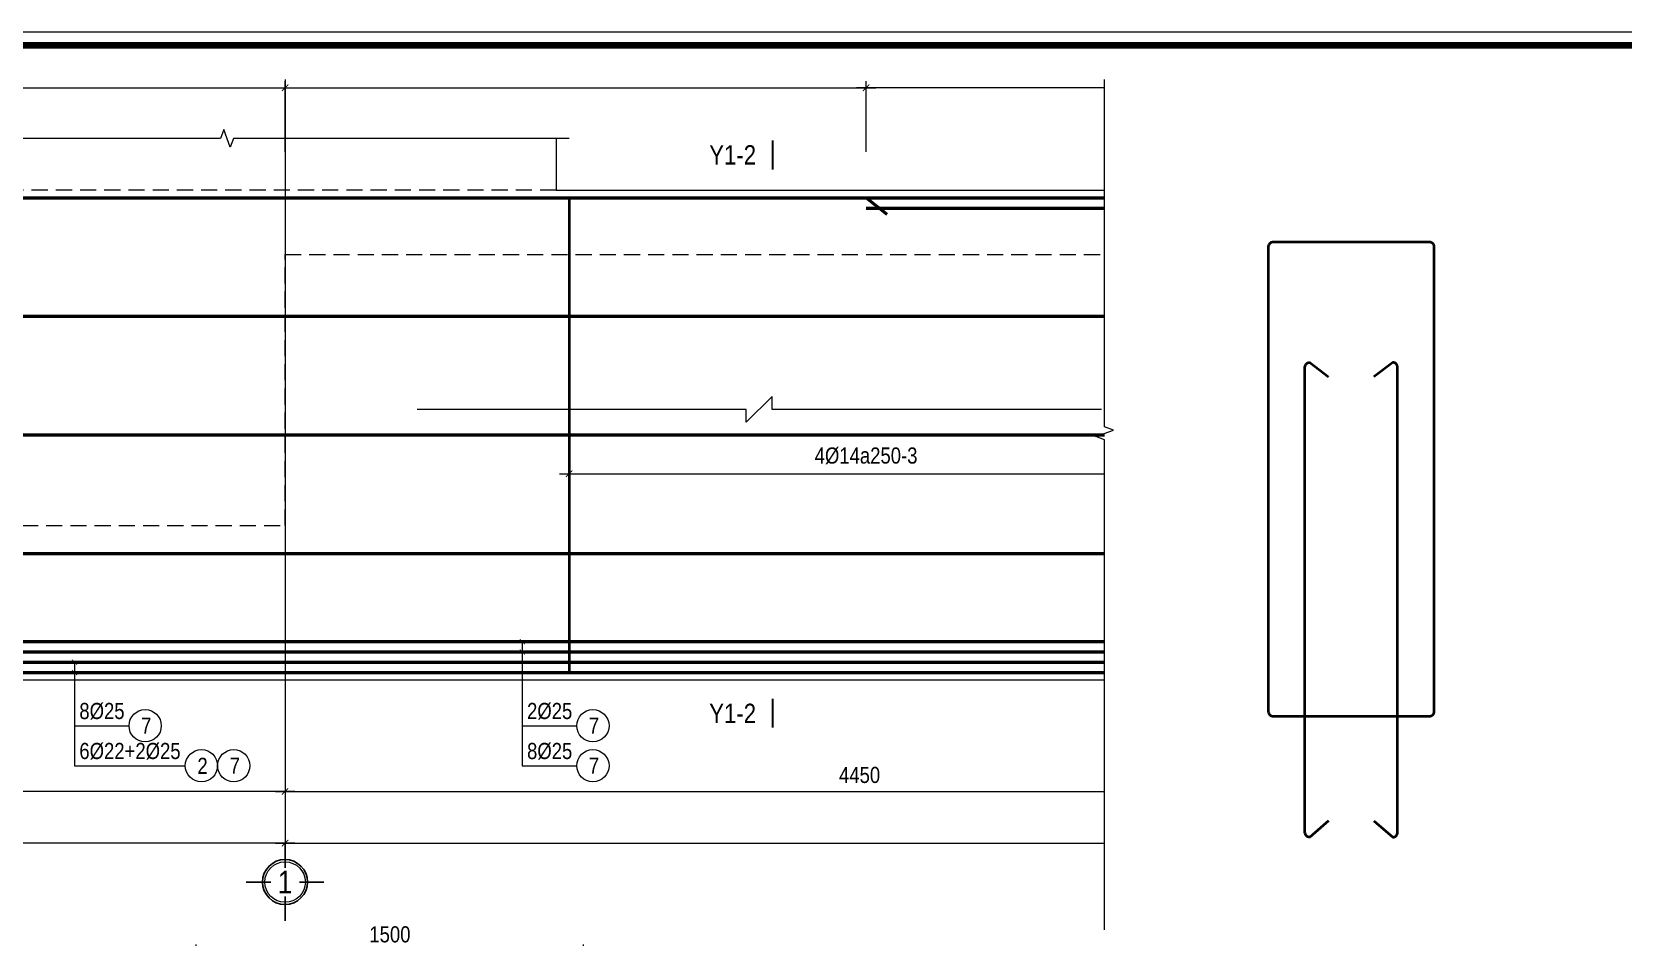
# Model space of a CAD drawing. Header units: millimetres. Extents: x 3014920 to 3563667, y -1638653 to -1356471.
# Drawn here: x 3030244 to 3036406, y -1609573 to -1606064 of the extents above; entities that cross this region are included whole.
import ezdxf
from ezdxf.enums import TextEntityAlignment as Align
from ezdxf.xclip import XClip

# ---------------------------------------------------------------- set-up
doc = ezdxf.new("R2010")
doc.units = ezdxf.units.MM
doc.header["$MEASUREMENT"] = 0
doc.header["$XCLIPFRAME"] = 0
doc.header["$PDMODE"] = 2
for name, pattern in [('6 TANG DIEN HINH 14-15$0$ACAD_ISO10W100', [18, 12, -3, 0, -3]), ('ACAD_ISO04W100', [30, 24, -3, 0, -3]), ('HIDDEN', [0.375, 0.25, -0.125])]:
    doc.linetypes.add(name, pattern=pattern)
doc.layers.get('0').update_dxf_attribs({"lineweight": 9})
doc.layers.get('Defpoints').update_dxf_attribs({"color": 10, "lineweight": 0})
for name, color, linetype, lineweight in [('2', 2, 'Continuous', 20), ('CDAI', 21, 'Continuous', 40), ('CTHEP', 50, 'Continuous', 50), ('DBAO', 90, 'Continuous', 13), ('DGIONG', 130, 'Continuous', 13), ('KTH', 154, 'Continuous', 9), ('Net khuat', 8, 'HIDDEN', 13), ('TEXT', 7, 'Continuous', 15), ('TRUC', 251, 'ACAD_ISO04W100', 9)]:
    doc.layers.add(name, color=color, linetype=linetype, lineweight=lineweight)
doc.layers.add('8', color=8, linetype='Continuous')
doc.styles.add('HELVECONDENSE', font='VHELVCN_0.TTF')
doc.styles.add('Star-HelCon', font='VHELVCN_0.TTF')
doc.styles.add('TTP-HelCon', font='VHELVCN_0.TTF')
doc.styles.add('VNI-HELVE-CONDENSE', font='VHELVCN_0.TTF')
doc.dimstyles.new('kc-25', dxfattribs={"dimtxt": 62.5, "dimasz": 20, "dimexe": 20, "dimexo": 50, "dimgap": 25, "dimtad": 3, "dimdec": 0, "dimzin": 0, "dimdsep": 46, "dimtxsty": 'VNI-HELVE-CONDENSE', "dimblk": 'DIM', "dimcen": 2.5, "dimclrd": 256, "dimclre": 154, "dimclrt": 7, "dimaunit": 1, "dimadec": 0, "dimazin": 0, "dimtfac": 1, "dimtdec": 0, "dimtix": 1, "dimtmove": 0, "dimatfit": 3, "dimldrblk": 'DOT', "dimfxl": 1, "dimtolj": 1, "dimtzin": 0, "dimarcsym": 0})
doc.dimstyles.new('TTP-25', dxfattribs={"dimscale": 25, "dimtxt": 2.5, "dimasz": 1, "dimexe": 1, "dimexo": 1, "dimgap": 0.09, "dimtad": 0, "dimdec": 4, "dimrnd": 1, "dimzin": 9, "dimdsep": 46, "dimtxsty": 'TTP-HelCon', "dimblk": 'ARCHTICK', "dimcen": 0.09, "dimdle": 1.5, "dimclrd": 256, "dimclre": 256, "dimclrt": 7, "dimadec": 0, "dimazin": 0, "dimtfac": 1, "dimtdec": 4, "dimtmove": 0, "dimatfit": 3, "dimldrblk": 'ARCHTICK', "dimfxl": 1, "dimtvp": 1, "dimtolj": 1, "dimtzin": 0, "dimarcsym": 0})

# ---------------------------------------------------------------- blocks, each defined once
blk = doc.blocks.new('_ArchTick')
at = {"color": 0, "linetype": 'ByBlock', "const_width": 0.15}
blk.add_lwpolyline([(-0.5, -0.5), (0.5, 0.5)], dxfattribs=at)
blk = doc.blocks.new('*D2399')
at = {"layer": 'Defpoints', "color": 0, "transparency": 16777216}
for p in [(300, -2029.9), (11500, -2029.9), (300, -2530.9)]:
    blk.add_point(p, dxfattribs=at)
at = {"layer": 'KTH', "lineweight": -2, "transparency": 16777216}
for p, q in [((300, -2054.9), (300, -2555.9)), ((11500, -2054.9), (11500, -2555.9)), ((11537.5, -2530.9), (262.5, -2530.9))]:
    blk.add_line(p, q, dxfattribs=at)
at = {"layer": 'KTH', "lineweight": -2, "transparency": 16777216, "xscale": 25, "yscale": 25, "zscale": 25, "rotation": 180}
blk.add_blockref('_ArchTick', (300, -2530.9), dxfattribs=at)
at = {"layer": 'KTH', "lineweight": -2, "transparency": 16777216, "xscale": 25, "yscale": 25, "zscale": 25}
blk.add_blockref('_ArchTick', (11500, -2530.9), dxfattribs=at)
at = {"layer": 'KTH', "color": 7, "transparency": 16777216, "insert": (5900, -2467.1), "char_height": 62.5, "attachment_point": 5, "style": 'TTP-HelCon'}
blk.add_mtext('\\A1;11200', dxfattribs=at)
blk = doc.blocks.new('dau truc')
blk.add_circle((0, 0), 180)
at = {"layer": '8'}
for p, q in [((0, 127), (0, 345)), ((-127, 0), (-345, 0)), ((0, -345), (0, -127)), ((345, 0), (127, 0))]:
    blk.add_line(p, q, dxfattribs=at)
blk.add_circle((0, 0), 200, dxfattribs=at)
at = {"layer": 'TEXT', "style": 'HELVECONDENSE'}
blk.add_attdef('A', text='', height=233, dxfattribs=at).set_placement((0, 0), align=Align.MIDDLE)
blk = doc.blocks.new('*D2407')
at = {"layer": 'Defpoints', "color": 0, "transparency": 16777216}
for p in [(22650, 396.6), (21150, 122.6), (22650, 122.6)]:
    blk.add_point(p, dxfattribs=at)
at = {"layer": 'KTH', "lineweight": -2, "transparency": 16777216}
for p, q in [((21112.5, 396.6), (22687.5, 396.6)), ((21150, 147.6), (21150, 421.6)), ((22650, 147.6), (22650, 421.6))]:
    blk.add_line(p, q, dxfattribs=at)
at = {"layer": 'KTH', "lineweight": -2, "transparency": 16777216, "xscale": 25, "yscale": 25, "zscale": 25, "rotation": 180}
blk.add_blockref('_ArchTick', (21150, 396.6), dxfattribs=at)
at = {"layer": 'KTH', "lineweight": -2, "transparency": 16777216, "xscale": 25, "yscale": 25, "zscale": 25}
blk.add_blockref('_ArchTick', (22650, 396.6), dxfattribs=at)
at = {"layer": 'KTH', "color": 7, "transparency": 16777216, "insert": (21900, 460.4), "char_height": 62.5, "attachment_point": 5, "style": 'TTP-HelCon'}
blk.add_mtext('\\A1;1500', dxfattribs=at)
blk = doc.blocks.new('*D2410')
at = {"layer": 'Defpoints', "color": 0, "transparency": 16777216}
for p in [(11500, 396.6), (8800, 122.6), (11500, 122.6)]:
    blk.add_point(p, dxfattribs=at)
at = {"layer": 'KTH', "lineweight": -2, "transparency": 16777216}
for p, q in [((8762.5, 396.6), (11537.5, 396.6)), ((8800, 147.6), (8800, 421.6)), ((11500, 147.6), (11500, 421.6))]:
    blk.add_line(p, q, dxfattribs=at)
at = {"layer": 'KTH', "lineweight": -2, "transparency": 16777216, "xscale": 25, "yscale": 25, "zscale": 25, "rotation": 180}
blk.add_blockref('_ArchTick', (8800, 396.6), dxfattribs=at)
at = {"layer": 'KTH', "lineweight": -2, "transparency": 16777216, "xscale": 25, "yscale": 25, "zscale": 25}
blk.add_blockref('_ArchTick', (11500, 396.6), dxfattribs=at)
at = {"layer": 'KTH', "color": 7, "transparency": 16777216, "insert": (10150, 460.4), "char_height": 62.5, "attachment_point": 5, "style": 'TTP-HelCon'}
blk.add_mtext('\\A1;2700', dxfattribs=at)
blk = doc.blocks.new('*D2411')
at = {"layer": 'Defpoints', "color": 0, "transparency": 16777216}
for p in [(13750, 396.6), (11500, 122.6), (13750, 122.6)]:
    blk.add_point(p, dxfattribs=at)
at = {"layer": 'KTH', "lineweight": -2, "transparency": 16777216}
for p, q in [((11462.5, 396.6), (13787.5, 396.6)), ((11500, 147.6), (11500, 421.6)), ((13750, 147.6), (13750, 421.6))]:
    blk.add_line(p, q, dxfattribs=at)
at = {"layer": 'KTH', "lineweight": -2, "transparency": 16777216, "xscale": 25, "yscale": 25, "zscale": 25, "rotation": 180}
blk.add_blockref('_ArchTick', (11500, 396.6), dxfattribs=at)
at = {"layer": 'KTH', "lineweight": -2, "transparency": 16777216, "xscale": 25, "yscale": 25, "zscale": 25}
blk.add_blockref('_ArchTick', (13750, 396.6), dxfattribs=at)
at = {"layer": 'KTH', "color": 7, "transparency": 16777216, "insert": (12625, 460.4), "char_height": 62.5, "attachment_point": 5, "style": 'TTP-HelCon'}
blk.add_mtext('\\A1;2250', dxfattribs=at)
blk = doc.blocks.new('*D2412')
at = {"layer": 'Defpoints', "color": 0, "transparency": 16777216}
for p in [(13750, 396.6), (13750, 122.6), (21150, 122.6)]:
    blk.add_point(p, dxfattribs=at)
at = {"layer": 'KTH', "lineweight": -2, "transparency": 16777216}
for p, q in [((21187.5, 396.6), (13712.5, 396.6)), ((13750, 147.6), (13750, 421.6)), ((21150, 147.6), (21150, 421.6))]:
    blk.add_line(p, q, dxfattribs=at)
at = {"layer": 'KTH', "lineweight": -2, "transparency": 16777216, "xscale": 25, "yscale": 25, "zscale": 25, "rotation": 180}
blk.add_blockref('_ArchTick', (13750, 396.6), dxfattribs=at)
at = {"layer": 'KTH', "lineweight": -2, "transparency": 16777216, "xscale": 25, "yscale": 25, "zscale": 25}
blk.add_blockref('_ArchTick', (21150, 396.6), dxfattribs=at)
at = {"layer": 'KTH', "color": 7, "transparency": 16777216, "insert": (17450, 460.4), "char_height": 62.5, "attachment_point": 5, "style": 'TTP-HelCon'}
blk.add_mtext('\\A1;7400', dxfattribs=at)
blk = doc.blocks.new('*D2413')
at = {"layer": 'Defpoints', "color": 0, "transparency": 16777216}
for p in [(12600, -558), (14900, -602.9), (14900, -1100)]:
    blk.add_point(p, dxfattribs=at)
at = {"layer": 'KTH', "lineweight": -2, "transparency": 16777216}
for p, q in [((12600, -583), (12600, -1125)), ((14900, -627.9), (14900, -1125)), ((12562.5, -1100), (14937.5, -1100))]:
    blk.add_line(p, q, dxfattribs=at)
at = {"layer": 'KTH', "lineweight": -2, "transparency": 16777216, "xscale": 25, "yscale": 25, "zscale": 25, "rotation": 180}
blk.add_blockref('_ArchTick', (12600, -1100), dxfattribs=at)
at = {"layer": 'KTH', "lineweight": -2, "transparency": 16777216, "xscale": 25, "yscale": 25, "zscale": 25}
blk.add_blockref('_ArchTick', (14900, -1100), dxfattribs=at)
at = {"layer": 'KTH', "color": 7, "transparency": 16777216, "insert": (13750, -1030.1), "char_height": 62.5, "attachment_point": 5, "style": 'TTP-HelCon'}
blk.add_mtext('\\A1;4Þ14a250-3', dxfattribs=at)
blk = doc.blocks.new('*D2416')
at = {"layer": 'Defpoints', "color": 0, "transparency": 16777216}
for p in [(6900, -2029.9), (11500, -2029.9), (6900, -2330.9)]:
    blk.add_point(p, dxfattribs=at)
at = {"layer": 'KTH', "lineweight": -2, "transparency": 16777216}
for p, q in [((6900, -2054.9), (6900, -2355.9)), ((11500, -2054.9), (11500, -2355.9)), ((11537.5, -2330.9), (6862.5, -2330.9))]:
    blk.add_line(p, q, dxfattribs=at)
at = {"layer": 'KTH', "lineweight": -2, "transparency": 16777216, "xscale": 25, "yscale": 25, "zscale": 25, "rotation": 180}
blk.add_blockref('_ArchTick', (6900, -2330.9), dxfattribs=at)
at = {"layer": 'KTH', "lineweight": -2, "transparency": 16777216, "xscale": 25, "yscale": 25, "zscale": 25}
blk.add_blockref('_ArchTick', (11500, -2330.9), dxfattribs=at)
at = {"layer": 'KTH', "color": 7, "transparency": 16777216, "insert": (9200, -2267.1), "char_height": 62.5, "attachment_point": 5, "style": 'TTP-HelCon'}
blk.add_mtext('\\A1;4600', dxfattribs=at)
blk = doc.blocks.new('*D2417')
at = {"layer": 'Defpoints', "color": 0, "transparency": 16777216}
for p in [(11500, -2029.9), (15950, -2029.9), (15950, -2330.9)]:
    blk.add_point(p, dxfattribs=at)
at = {"layer": 'KTH', "lineweight": -2, "transparency": 16777216}
for p, q in [((11500, -2054.9), (11500, -2355.9)), ((15950, -2054.9), (15950, -2355.9)), ((11462.5, -2330.9), (15987.5, -2330.9))]:
    blk.add_line(p, q, dxfattribs=at)
at = {"layer": 'KTH', "lineweight": -2, "transparency": 16777216, "xscale": 25, "yscale": 25, "zscale": 25, "rotation": 180}
blk.add_blockref('_ArchTick', (11500, -2330.9), dxfattribs=at)
at = {"layer": 'KTH', "lineweight": -2, "transparency": 16777216, "xscale": 25, "yscale": 25, "zscale": 25}
blk.add_blockref('_ArchTick', (15950, -2330.9), dxfattribs=at)
at = {"layer": 'KTH', "color": 7, "transparency": 16777216, "insert": (13725, -2267.1), "char_height": 62.5, "attachment_point": 5, "style": 'TTP-HelCon'}
blk.add_mtext('\\A1;4450', dxfattribs=at)
blk = doc.blocks.new('*D2419')
at = {"layer": 'Defpoints', "color": 0, "transparency": 16777216}
for p in [(11500, -2029.9), (22650, -2029.9), (22650, -2530.9)]:
    blk.add_point(p, dxfattribs=at)
at = {"layer": 'KTH', "lineweight": -2, "transparency": 16777216}
for p, q in [((11500, -2054.9), (11500, -2555.9)), ((22650, -2054.9), (22650, -2555.9)), ((11462.5, -2530.9), (22687.5, -2530.9))]:
    blk.add_line(p, q, dxfattribs=at)
at = {"layer": 'KTH', "lineweight": -2, "transparency": 16777216, "xscale": 25, "yscale": 25, "zscale": 25, "rotation": 180}
blk.add_blockref('_ArchTick', (11500, -2530.9), dxfattribs=at)
at = {"layer": 'KTH', "lineweight": -2, "transparency": 16777216, "xscale": 25, "yscale": 25, "zscale": 25}
blk.add_blockref('_ArchTick', (22650, -2530.9), dxfattribs=at)
at = {"layer": 'KTH', "color": 7, "transparency": 16777216, "insert": (17075, -2467.1), "char_height": 62.5, "attachment_point": 5, "style": 'TTP-HelCon'}
blk.add_mtext('\\A1;11150', dxfattribs=at)
blk = doc.blocks.new('MC')
at = {"layer": 'CTHEP', "const_width": 10, "elevation": 0}
blk.add_lwpolyline([(36.4, 150), (36.4, 0)], dxfattribs=at)
at = {"layer": 'TEXT', "style": 'TTP-HelCon'}
blk.add_attdef('A', text='', height=100, dxfattribs=at).set_placement((-50, 25.5), align=Align.RIGHT)
blk = doc.blocks.new('DIM')
h = blk.add_hatch(color=1)
h.paths.add_polyline_path([(0.49, 0.29, 1), (0.29, 0.49), (-0.19, 0), (0.19, 0)])
h.paths.add_polyline_path([(0.19, 0), (-0.19, 0), (-0.49, -0.29, 1), (-0.29, -0.49)])
at = {"color": 9}
for p, q in [((-0.19, 0), (-1.5, 0)), ((0.19, 0), (1.5, 0))]:
    blk.add_line(p, q, dxfattribs=at)
at = {"color": 1}
for p, q in [((-0.49, -0.29), (0.29, 0.49)), ((-0.29, -0.49), (0.49, 0.29)), ((-0.19, 0), (0.19, 0))]:
    blk.add_line(p, q, dxfattribs=at)
blk.add_arc((-0.39, -0.39), 0.138, 135, 315, dxfattribs=at)
blk = doc.blocks.new('CHG_XX_Khung ten')
blk.add_lwpolyline([(15, 579), (826, 579), (826, 15), (15, 15)], close=True)
at = {"color": 4, "linetype": 'Continuous', "const_width": 1}
blk.add_lwpolyline([(17, 577), (824, 577), (824, 17), (17, 17)], close=True, dxfattribs=at)
blk = doc.blocks.new('2Y-1')
at = {"layer": 'CDAI'}
blk.add_lwpolyline([(12600.00002, -30), (12600.00002, -1870)], dxfattribs=at)
at = {"layer": 'CTHEP'}
for p, q in [((13831.42591, -94.5255), (13750.00002, -30)), ((22619.99251, -490), (72.71022, -490)), ((22619.99251, -950), (72.71022, -950)), ((22619.99251, -1410), (72.71022, -1410))]:
    blk.add_line(p, q, dxfattribs=at)
for points in [[(24.54176, -30), (24.54176, -30), (22616.70071, -30)], [(13750.00002, -70), (21150.00001, -70)], [(42.71022, -1870), (22619.99251, -1870), (22619.99251, -1170)], [(6899.9998, -1750), (15950.00002, -1750)], [(6899.9998, -1790), (15950.00002, -1790)], [(6899.9998, -1830), (15950.00002, -1830)], [(12749.9923, -1830), (15950.00002, -1830)], [(13249.9923, -1790), (15950.00002, -1790)]]:
    blk.add_lwpolyline(points, dxfattribs=at)
at = {"layer": 'DBAO', "linetype": 'Continuous'}
for p, q in [((12549.9998, 200), (12549.9998, 0)), ((12549.9998, 0), (15350.00713, 0))]:
    blk.add_line(p, q, dxfattribs=at)
at = {"layer": 'DBAO', "linetype": 'Continuous', "flags": 128}
blk.add_lwpolyline([(22649.99251, 0), (22649.99251, -1900), (0, -1900)], dxfattribs=at)
at = {"layer": 'DGIONG', "linetype": 'Continuous', "flags": 128}
blk.add_lwpolyline([(12599.9998, 200), (11299.99991, 200), (11287.49991, 165.65653), (11262.49991, 234.34347), (11249.99991, 200), (9950.00002, 200)], dxfattribs=at)
at = {"layer": 'DGIONG'}
for centre in [(10958.38066, -2076.00134), (12692.12527, -2076.00134), (11176.27016, -2230.98234), (11301.27016, -2230.98234), (12692.12527, -2230.98234)]:
    blk.add_circle(centre, 62.5, dxfattribs=at)
at = {"layer": 'Net khuat', "ltscale": 250}
for p, q in [((12549.9998, 0), (9999.9998, 0)), ((12549.9923, 0), (12549.9998, 0)), ((11500.00001, -250), (22350.00001, -250)), ((11500.00001, -1300), (11500.00001, -250)), ((10200.00001, -1300), (11500.00001, -1300))]:
    blk.add_line(p, q, dxfattribs=at)
at = {"layer": 'TRUC', "linetype": '6 TANG DIEN HINH 14-15$0$ACAD_ISO10W100', "ltscale": 1250}
blk.add_lwpolyline([(11500.00001, 581.80316), (11500.00001, -2558.64143)], dxfattribs=at)
at = {"xscale": 0.75, "yscale": 0.75, "zscale": 0.75}
blk.add_blockref('MC', (13361.52438, 79.50624), dxfattribs=at).add_auto_attribs({'A': 'Y1-2'})
ref = blk.add_blockref('MC', (13361.52438, -1971.55805), dxfattribs=dict(xscale=-0.75, yscale=0.75, zscale=0.75, rotation=180))
ref.add_attrib('A', 'Y1-2', dxfattribs={"layer": 'TEXT', "height": 75, "style": 'TTP-HelCon'}).set_placement((13324.02438, -2065.68848), align=Align.RIGHT)
at = {"layer": '2', "ltscale": 300}
ref = blk.add_blockref('dau truc', (11500.00001, -2681.76094), dxfattribs=dict(at, xscale=0.436713129747659, yscale=0.436713129747659, zscale=0.436713129747659))
ref.add_attrib('A', '1', dxfattribs={"layer": 'TEXT', "height": 87.5, "style": 'HELVECONDENSE'}).set_placement((11500.00001, -2681.76094), align=Align.MIDDLE)
at = {"layer": 'TEXT', "style": 'TTP-HelCon'}
for s, p in [('8Þ25', (10703.46229, -2050.14839, 0)), ('2Þ25', (12437.20689, -2050.14839, 0)), ('6Þ22+2Þ25', (10703.46229, -2205.12939, 0)), ('8Þ25', (12437.20689, -2205.12939, 0))]:
    blk.add_text(s, height=62.5, dxfattribs=at).set_placement(p)
at = {"layer": 'TEXT', "style": 'Star-HelCon'}
for s, p in [('7', (10962.54733, -2076.00134)), ('7', (12696.29194, -2076.00134)), ('2', (11180.43683, -2230.98234)), ('7', (11305.43683, -2230.98234)), ('7', (12696.29194, -2230.98234))]:
    blk.add_text(s, height=62.5, dxfattribs=at).set_placement(p, align=Align.MIDDLE)
at = {"layer": 'KTH'}
for base, p1, p2, picture, middle in [((11500.00001, 396.57849), (8799.9998, 122.57389), (11500.00001, 122.57389), '*D2410', (10149.9999, 460.41183)), ((13750.00002, 396.57849), (11500.00001, 122.57389), (13750.00002, 122.57389), '*D2411', (12625.00001, 460.41183)), ((6899.9998, -2330.94067), (11500.00001, -2029.8964), (6899.9998, -2029.8964), '*D2416', (9199.9999, -2267.10733)), ((22650.00001, -2530.8964), (11500.00001, -2029.8964), (22650.00001, -2029.8964), '*D2419', (17075.00001, -2467.06307))]:
    dim = blk.add_linear_dim(base=base, p1=p1, p2=p2, angle=180, dimstyle='TTP-25', override={"dimtmove": 1}, dxfattribs=at)
    dim.commit()
    dim.dimension.update_dxf_attribs({"geometry": picture, "text_midpoint": middle})
for base, p1, p2, picture, middle in [((13750.00002, 396.57849), (21150.00001, 122.57389), (13750.00002, 122.57389), '*D2412', (17450.00001, 460.41183)), ((22650.00001, 396.57849), (21150.00001, 122.57389), (22650.00001, 122.57389), '*D2407', (21900.00001, 460.41183)), ((299.99823, -2530.8964), (11500.00001, -2029.8964), (299.99823, -2029.8964), '*D2399', (5899.99912, -2467.06307)), ((15950.00002, -2330.94067), (11499.99823, -2029.8964), (15950.00002, -2029.8964), '*D2417', (13724.99912, -2267.10733))]:
    dim = blk.add_linear_dim(base=base, p1=p1, p2=p2, dimstyle='TTP-25', override={"dimtmove": 1}, dxfattribs=at)
    dim.commit()
    dim.dimension.update_dxf_attribs({"geometry": picture, "text_midpoint": middle})
dim = blk.add_linear_dim(base=(14900.01246, -1100), p1=(12600.00002, -558.04862), p2=(14900.01246, -602.86333), text='4Þ14a250-3', dimstyle='TTP-25', override={"dimtmove": 1}, dxfattribs=at)
dim.commit()
dim.dimension.update_dxf_attribs({"geometry": '*D2413', "text_midpoint": (13750.00624, -1030.08334)})
at = {"layer": 'DGIONG'}
for points in [[(12418.69522, -1750), (12418.69486, -2076.00134), (12629.62527, -2076.00134)], [(10684.95061, -1830), (10684.95025, -2076.00134), (10895.88066, -2076.00134)], [(12418.69522, -1790), (12418.69486, -2230.98234), (12629.62527, -2230.98234)], [(10684.95057, -1870), (10684.95025, -2230.98234), (11113.77016, -2230.98234)]]:
    blk.add_leader(points, dimstyle='kc-25', override={"dimtad": 0, "dimldrblk": 'ArchTick', "dimfxl": 100, "dimarcsym": 1}, dxfattribs=at)

msp = doc.modelspace()

# ---------------------------------------------------------------- linework, layer by layer
at = {"layer": 'CDAI'}
msp.add_lwpolyline([(3035052.13882, -1606877.38396), (3035654.63882, -1606877.38396, -0.4142135624), (3035673.38882, -1606896.13396), (3035673.38882, -1608698.63396, -0.4142135624), (3035654.63882, -1608717.38396), (3035052.13882, -1608717.38396, -0.4142135624), (3035033.38882, -1608698.63396), (3035033.38882, -1606896.13396, -0.4142135624)], format="xyb", close=True, dxfattribs=at)
for points in [[(3035265.69567, -1609122.1217), (3035192.85311, -1609185.05511, -0.4142135624), (3035174.10311, -1609166.30511), (3035174.10311, -1607363.80511, -0.4142135624), (3035192.85311, -1607345.05511), (3035265.69567, -1607401.45989)], [(3035441.08198, -1609122.1217), (3035513.92454, -1609185.05511, 0.4142135624), (3035532.67454, -1609166.30511), (3035532.67454, -1607363.80511, 0.4142135624), (3035513.92454, -1607345.05511), (3035441.08198, -1607401.45989)]]:
    msp.add_lwpolyline(points, format="xyb", dxfattribs=at)
at = {"layer": 'DGIONG', "linetype": 'Continuous', "flags": 128}
msp.add_lwpolyline([(3034397.90792, -1609544.40419), (3034397.90814, -1607645.23943), (3034363.56467, -1607632.73943), (3034432.2516, -1607607.73943), (3034397.90814, -1607595.23943), (3034397.90792, -1606248.97609)], dxfattribs=at)

# ---------------------------------------------------------------- block references
ref = msp.add_blockref('2Y-1', (3019724.37211, -1606677.06821))
XClip(ref).set_block_clipping_path([(-5.385396793, -3270.3417576971), (14673.535818988, 428.0921269241)])
ref = msp.add_blockref('2Y-1', (3009730.53182, -1610022.31381))
XClip(ref).set_block_clipping_path([(9640.768929441, -2877.1834205671), (22993.258383946, 731.2957882611)])

# ---------------------------------------------------------------- next in the draw order: block references
at = {"color": 5, "xscale": 25.92478421704392, "yscale": 25.92478421704392, "zscale": 25.92478421704392}
msp.add_blockref('CHG_XX_Khung ten', (3018598.62735, -1621074.38806), dxfattribs=at)

# ---------------------------------------------------------------- next in the draw order: linework, layer by layer
at = {"layer": 'DGIONG'}
msp.add_lwpolyline([(3034385.51292, -1607527.26157), (3033110.51292, -1607527.26157), (3033110.51292, -1607477.26157), (3033010.51292, -1607577.26157), (3033010.51292, -1607527.26157), (3031735.51293, -1607527.26157)], dxfattribs=at)

doc.saveas('drawing.dxf')
